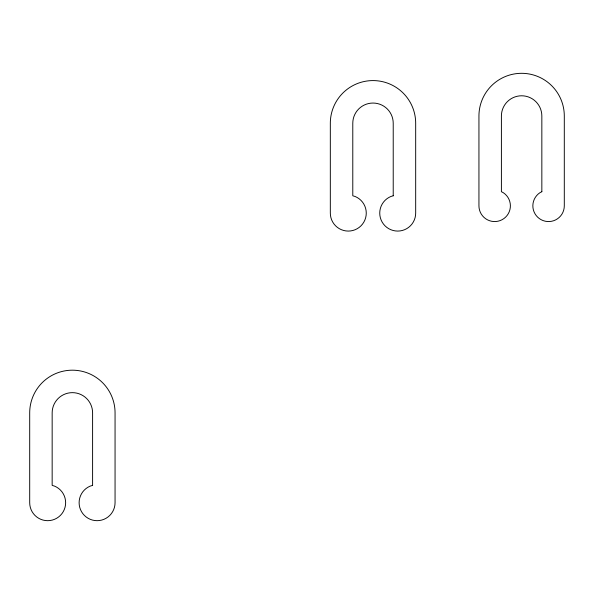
<?xml version="1.0" encoding="UTF-8"?>
<svg xmlns="http://www.w3.org/2000/svg" width="594" height="594" viewBox="0 0 594 594"><rect width="100%" height="100%" fill="white"/><g stroke="black" fill="none" stroke-linecap="round" stroke-linejoin="round"><path stroke-width="0.89" d="M541.839 191.699L539.842 192.768A15.726 15.726 0 0 0 541.164 219.713A15.726 15.726 0 0 0 564.3 205.843L564.3 115.993A42.679 42.679 0 0 0 521.621 73.314A42.679 42.679 0 0 0 478.942 115.993L478.942 205.843A15.726 15.726 0 0 0 502.079 219.713A15.726 15.726 0 0 0 503.4 192.768L501.403 191.699L501.403 115.993A20.218 20.218 0 0 1 521.621 95.783A20.218 20.218 0 0 1 541.839 115.993L541.839 191.699M393.221 195.79L390.83 196.51A17.969 17.969 0 0 0 380.353 217.76A17.969 17.969 0 0 0 400.052 230.925A17.969 17.969 0 0 0 415.681 213.112L415.681 123.262A42.679 42.679 0 0 0 373.002 80.584A42.679 42.679 0 0 0 330.323 123.262L330.323 213.112A17.969 17.969 0 0 0 345.946 230.925A17.969 17.969 0 0 0 365.652 217.76A17.969 17.969 0 0 0 355.167 196.51L352.784 195.79L352.784 123.262A20.218 20.218 0 0 1 373.002 103.052A20.218 20.218 0 0 1 393.221 123.262L393.221 195.79M92.597 485.387L90.206 486.115A17.969 17.969 0 0 0 79.73 507.365A17.969 17.969 0 0 0 99.428 520.53A17.969 17.969 0 0 0 115.058 502.717L115.058 412.867A42.679 42.679 0 0 0 72.379 370.188A42.679 42.679 0 0 0 29.7 412.867L29.7 502.717A17.969 17.969 0 0 0 45.322 520.53A17.969 17.969 0 0 0 65.028 507.365A17.969 17.969 0 0 0 54.544 486.115L52.161 485.387L52.161 412.867A20.218 20.218 0 0 1 72.379 392.649A20.218 20.218 0 0 1 92.597 412.867L92.597 485.387"/></g></svg>
